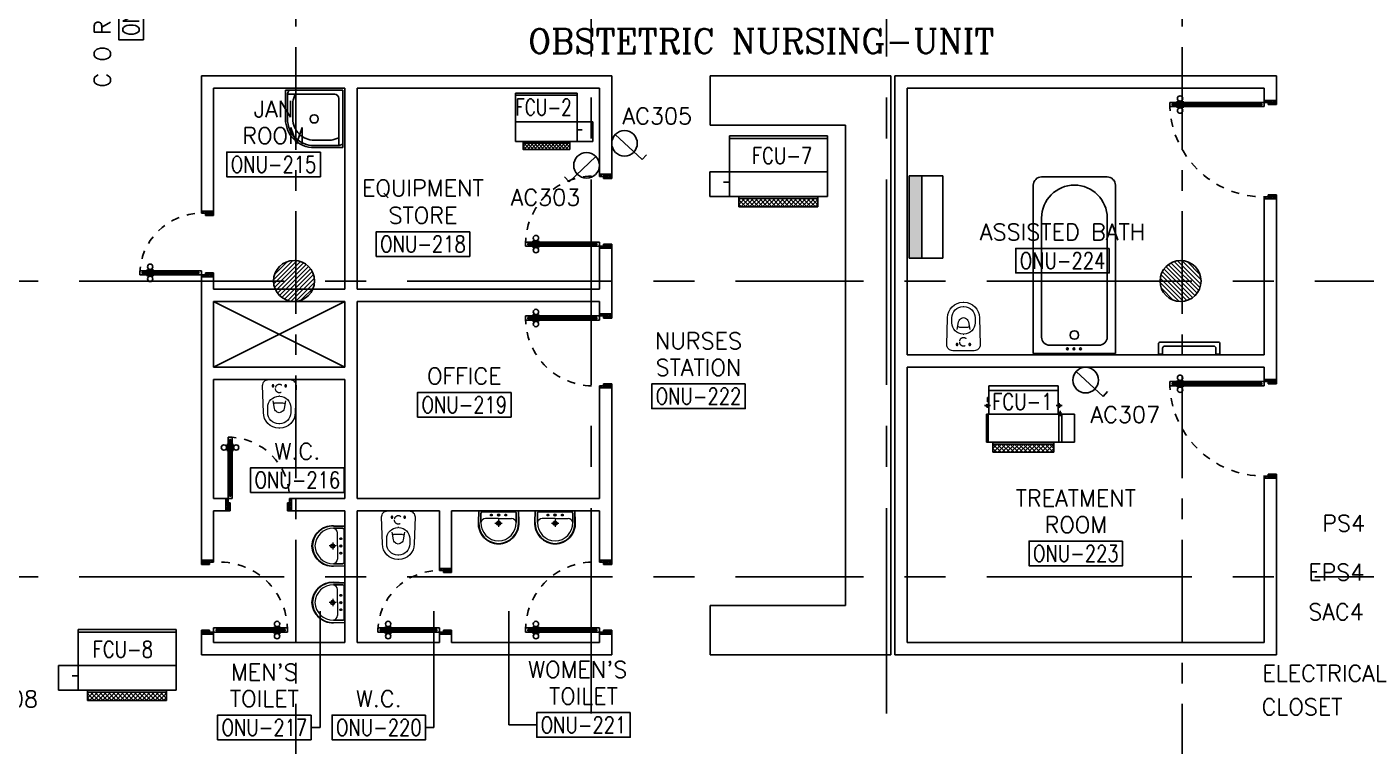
# Model space of a CAD drawing. Extents: x 88808.2 to 88899.2, y 39921.6 to 40001.1.
# Drawn here: x 88868.29 to 88884.61, y 39937.22 to 39945.98 of the extents above; entities that cross this region are included whole.
import ezdxf
from ezdxf.enums import TextEntityAlignment as Align

# ---------------------------------------------------------------- set-up
doc = ezdxf.new("R2010")
doc.units = 0
doc.header["$MEASUREMENT"] = 0
for name, pattern in [('CENTER', [2, 1.25, -0.25, 0.25, -0.25]), ('CENTERX2', [4, 2.5, -0.5, 0.5, -0.5]), ('DASHED', [0.75, 0.5, -0.25]), ('HIDDEN', [0.375, 0.25, -0.125]), ('HIDDEN2', [0.1875, 0.125, -0.0625])]:
    doc.linetypes.add(name, pattern=pattern)
doc.layers.get('0').update_dxf_attribs({"color": 11, "linetype": 'CONTINUOUS'})
for name, color, linetype in [('A-FUR-ACCES', 11, 'CONTINUOUS'), ('AXES', 11, 'CENTERX2'), ('AXES1', 11, 'CENTER'), ('COUNTER', 11, 'CONTINUOUS'), ('DIM', 11, 'CONTINUOUS'), ('DOOR', 11, 'CONTINUOUS'), ('E-HLINE', 2, 'HIDDEN'), ('E-SOCKETS', 4, 'CONTINUOUS'), ('E-TEXT', 4, 'CONTINUOUS'), ('FCU', 3, 'CONTINUOUS'), ('FIX', 11, 'CONTINUOUS'), ('HAT', 11, 'CONTINUOUS'), ('M-TEXT', 2, 'CONTINUOUS'), ('RM-BOX', 11, 'CONTINUOUS'), ('RM-IND', 11, 'CONTINUOUS'), ('RM-NAME', 11, 'CONTINUOUS'), ('RM-NO', 11, 'CONTINUOUS'), ('TEXTN', 2, 'CONTINUOUS'), ('WALL', 11, 'CONTINUOUS')]:
    doc.layers.add(name, color=color, linetype=linetype)
doc.styles.add('ROMANC', font='romanc', dxfattribs={"height": 0.1})
doc.styles.add('ROMANS', font='ROMANS.shx', dxfattribs={"width": 0.6})

# ---------------------------------------------------------------- blocks, each defined once
blk = doc.blocks.new('RM1')
at = {"layer": 'RM-BOX'}
blk.add_lwpolyline([(570, -200), (-570, -200), (-570, -500), (570, -500)], close=True, dxfattribs=at)
at = {"layer": 'RM-NAME', "style": 'ROMANS'}
for tag, p in [('ROOMNAME1', (0, 324)), ('ROOMNAME2', (0, 0))]:
    blk.add_attdef(tag, text='', height=200, dxfattribs=at).set_placement(p, align=Align.MIDDLE)
at = {"layer": 'RM-NO', "style": 'ROMANS', "width": 0.8}
blk.add_attdef('ROOMNO', text='', height=200, dxfattribs=at).set_placement((0, -350), align=Align.MIDDLE)
blk = doc.blocks.new('WC1')
at = {"layer": 'FIX', "lineweight": 20}
for p, q in [((-210, 204), (-538, 194)), ((-727, 5), (-727, -5)), ((-674, 5), (-674, -5)), ((-534, 24), (-540, 0)), ((-540, 0), (-534, -24)), ((-475, 141), (-538, 141)), ((-395, 76), (-490, 60)), ((-339, 5), (-339, -5)), ((-538, -141), (-475, -141)), ((-490, -60), (-395, -76)), ((-538, -194), (-210, -204))]:
    blk.add_line(p, q, dxfattribs=at)
at = {"layer": 'FIX', "linetype": 'Continuous', "lineweight": 20}
blk.add_line((-420, -47), (-420, 45), dxfattribs=at)
at = {"layer": 'FIX', "lineweight": 20}
blk.add_lwpolyline([(-213, -204), (-210, -204, 0.414214), (-137, -131), (-137, 0), (-137, 131, 0.414214), (-210, 204)], format="xyb", dxfattribs=at)
at = {"layer": 'FIX', "linetype": 'HIDDEN2', "lineweight": 20, "ltscale": 0.3}
blk.add_circle((-245, 0), 49.8, dxfattribs=at)
at = {"layer": 'FIX', "linetype": 'HIDDEN', "lineweight": 20, "ltscale": 0.05}
for centre in [(-213, 78), (-213, -77)]:
    blk.add_circle(centre, 11.6, dxfattribs=at)
at = {"layer": 'FIX', "lineweight": 20}
for centre, radius, start, end in [((-538, 5), 189, 90, 180), ((-538, 5), 136, 90, 180), ((-473, -7), 68.2, 128.9242, 152.8468), ((-464, -18), 82, 108.496, 128.9242), ((-475, 5), 136, 360, 90), ((-538, -5), 189, 180, 270), ((-538, -5), 136, 180, 270), ((-473, 7), 68.2, 207.1532, 231.0758), ((-464, 18), 82, 231.0758, 251.504), ((-475, -5), 136, 270, 0)]:
    blk.add_arc(centre, radius, start, end, dxfattribs=at)
at = {"layer": 'FIX', "linetype": 'Continuous', "lineweight": 20}
for centre, start, end in [((-443, 46), 357.6662, 91.6121), ((-442, -46), 268.3879, 2.3338)]:
    blk.add_arc(centre, 22.3, start, end, dxfattribs=at)
blk = doc.blocks.new('DOOR100')
at = {"layer": 'DOOR', "color": 0, "linetype": 'ByBlock'}
for p, q in [((-92, 1206), (-92, 1141)), ((-83, 1206), (-92, 1206)), ((-83, 1129), (-83, 1219)), ((-76, 1219), (-83, 1219)), ((-83, 1206), (-83, 1141)), ((-76, 1251), (-76, 1301)), ((-76, 1301), (-26, 1301)), ((-26, 1301), (-76, 1301)), ((-59, 1251), (-76, 1251)), ((-59, 1251), (-59, 1271)), ((-43, 1271), (-59, 1271)), ((-43, 1251), (-43, 1271)), ((-26, 1251), (-43, 1251)), ((-26, 1251), (-26, 1301)), ((-26, 1219), (-19, 1219)), ((-19, 1129), (-19, 1219)), ((-19, 1206), (-19, 1141)), ((-19, 1206), (-10, 1206)), ((-10, 1206), (-10, 1141)), ((-83, 1141), (-92, 1141)), ((-76, 1129), (-83, 1129)), ((-26, 1129), (-19, 1129)), ((-19, 1141), (-10, 1141)), ((-76, 200), (-59, 200)), ((-76, 150), (-76, 200)), ((-59, 200), (-59, 180)), ((-59, 180), (-43, 180)), ((-43, 200), (-26, 200)), ((-43, 180), (-43, 200)), ((-26, 200), (-26, 150)), ((-1201, 0), (-1201, 150)), ((-1201, 150), (-1176, 150)), ((-1201, 150), (-1201, 0)), ((-1151, 0), (-1201, 0)), ((-1176, 150), (-1176, 100)), ((-1176, 100), (-1151, 100)), ((-1151, 100), (-1151, 0)), ((-76, 150), (-26, 150)), ((-51, 100), (-51, 0)), ((-26, 100), (-51, 100)), ((-51, 0), (-1, 0)), ((-1, 150), (-26, 150)), ((-26, 150), (-26, 100)), ((-1, 150), (-1, 0))]:
    blk.add_line(p, q, dxfattribs=at)
at = {"layer": 'DOOR', "linetype": 'ByBlock'}
for p, q in [((-76, 1251), (-76, 200)), ((-59, 200), (-59, 1251)), ((-43, 200), (-43, 1251)), ((-26, 200), (-26, 1251))]:
    blk.add_line(p, q, dxfattribs=at)
at = {"layer": 'DOOR', "color": 9, "linetype": 'ByBlock'}
for p, q in [((-1151, 0), (-1201, 114)), ((-1151, 0), (-1201, 40)), ((-1151, 0), (-1164, 100)), ((-51, 0), (-1, 114)), ((-51, 0), (-38, 100)), ((-51, 0), (-1, 40))]:
    blk.add_line(p, q, dxfattribs=at)
at = {"layer": 'DOOR', "color": 0, "linetype": 'ByBlock'}
for centre in [(-125, 1174), (22, 1174)]:
    blk.add_circle(centre, 32.4, dxfattribs=at)
at = {"layer": 'DOOR', "linetype": 'HIDDEN', "ltscale": 0.5}
blk.add_arc((-27, 152), 1149, 89.961, 180.0931, dxfattribs=at)
at = {"layer": 'DOOR', "color": 9, "linetype": 'ByBlock'}
for centre, radius, start, end in [((-1151, 0), 154, 103.7142, 108.8947), ((-1151, 0), 134, 100.72, 111.8402), ((-1151, 0), 94.4, 90, 121.9818), ((-1151, 0), 74.4, 90, 132.2236), ((-1151, 0), 54.4, 90, 156.7926), ((-1151, 0), 34.4, 90, 180), ((-1151, 0), 14.4, 90, 180), ((-51, 0), 94.4, 58.0182, 90), ((-51, 0), 74.4, 47.7764, 90), ((-51, 0), 54.4, 23.2074, 90), ((-51, 0), 34.4, 0, 90), ((-51, 0), 14.4, 0, 90), ((-51, 0), 134, 68.1598, 79.28), ((-51, 0), 114, 64.0838, 77.3774), ((-51, 0), 154, 71.1053, 76.2858)]:
    blk.add_arc(centre, radius, start, end, dxfattribs=at)
blk = doc.blocks.new('LAV1')
at = {"layer": 'FIX', "linetype": 'ByBlock', "ltscale": 0.3}
for p, q in [((-280, 210), (-275, 50)), ((-245, 210), (-245, 85)), ((245, 210), (245, 85)), ((280, 210), (275, 50)), ((0, 60), (-220, 60)), ((0, 60), (220, 60))]:
    blk.add_line(p, q, dxfattribs=at)
at = {"layer": 'FIX', "linetype": 'Continuous', "lineweight": 20}
for p, q in [((-275, 210), (-275, 50)), ((275, 210), (275, 50)), ((0, 50), (-275, 50)), ((0, 50), (-252, 50)), ((0, 155), (-181, 155)), ((0, 155), (181, 155)), ((0, 50), (275, 50)), ((0, 50), (252, 50))]:
    blk.add_line(p, q, dxfattribs=at)
at = {"layer": 'FIX', "linetype": 'DASHED', "lineweight": 20, "ltscale": 0.05}
for p, q in [((50, 220), (-50, 220)), ((0, 170), (0, 270)), ((0, 170), (0, 270))]:
    blk.add_line(p, q, dxfattribs=at)
at = {"layer": 'FIX', "lineweight": 20}
for p, q in [((16, 107), (-15, 107)), ((0, 92), (0, 123))]:
    blk.add_line(p, q, dxfattribs=at)
for centre, radius in [((0, 220), 29.5), ((0, 220), 22.5), ((0, 107), 15.5)]:
    blk.add_circle(centre, radius, dxfattribs=at)
at = {"layer": 'FIX', "linetype": 'HIDDEN', "lineweight": 20, "ltscale": 0.05}
for centre in [(-100, 107), (100, 107)]:
    blk.add_circle(centre, 12.4, dxfattribs=at)
at = {"layer": 'FIX', "linetype": 'ByBlock', "ltscale": 0.3}
for centre, radius, start, end in [((7, 220), 287, 91.3776, 182.0064), ((-7, 220), 287, 357.9936, 88.6224), ((-220, 85), 24.9, 179.7021, 269.9486), ((220, 85), 24.9, 270.0514, 0.2979)]:
    blk.add_arc(centre, radius, start, end, dxfattribs=at)
at = {"layer": 'FIX', "linetype": 'Continuous', "lineweight": 20}
for centre, radius, start, end in [((8, 217), 283, 91.6988, 181.351), ((8, 212), 253, 91.7328, 180.4884), ((-8, 217), 283, 358.649, 88.3012), ((-8, 212), 253, 359.5116, 88.2672), ((-179, 222), 66.9, 190.2006, 268.0786), ((179, 222), 66.9, 271.9214, 349.7994)]:
    blk.add_arc(centre, radius, start, end, dxfattribs=at)
blk = doc.blocks.new('DOOR90')
at = {"layer": 'DOOR', "linetype": 'ByBlock'}
for p, q in [((0, 0), (-150, 0)), ((-200, -25), (-1000, -25)), ((-200, -42), (-1000, -42)), ((-200, -58), (-1000, -58)), ((-1000, -75), (-200, -75))]:
    blk.add_line(p, q, dxfattribs=at)
at = {"layer": 'DOOR', "color": 0, "linetype": 'ByBlock'}
for p, q in [((-150, 0), (-150, -25)), ((-150, 0), (0, 0)), ((0, -50), (0, 0)), ((-1050, -25), (-1050, -75)), ((-1050, -75), (-1050, -25)), ((-1000, -25), (-1050, -25)), ((-1000, -75), (-1050, -75)), ((-1020, -42), (-1020, -58)), ((-1000, -42), (-1020, -42)), ((-1000, -58), (-1020, -58)), ((-1000, -25), (-1000, -42)), ((-1000, -58), (-1000, -75)), ((-968, -25), (-968, -18)), ((-878, -18), (-968, -18)), ((-968, -75), (-968, -82)), ((-878, -82), (-968, -82)), ((-955, -18), (-955, -9)), ((-955, -9), (-890, -9)), ((-955, -18), (-890, -18)), ((-955, -82), (-955, -91)), ((-955, -82), (-890, -82)), ((-955, -91), (-890, -91)), ((-890, -18), (-890, -9)), ((-890, -82), (-890, -91)), ((-878, -25), (-878, -18)), ((-878, -75), (-878, -82)), ((-200, -42), (-200, -25)), ((-200, -25), (-150, -25)), ((-180, -42), (-200, -42)), ((-200, -75), (-200, -58)), ((-200, -58), (-180, -58)), ((-150, -75), (-200, -75)), ((-180, -58), (-180, -42)), ((-150, -75), (-150, -25)), ((-150, -25), (-100, -25)), ((-100, -25), (-100, -50)), ((-100, -50), (0, -50)), ((-150, -900), (-150, -875)), ((-150, -875), (-100, -875)), ((0, -900), (-150, -900)), ((-150, -900), (0, -900)), ((-100, -850), (0, -850)), ((-100, -875), (-100, -850)), ((0, -850), (0, -900))]:
    blk.add_line(p, q, dxfattribs=at)
at = {"layer": 'DOOR', "color": 9, "linetype": 'ByBlock'}
for p, q in [((0, -50), (-114, 0)), ((0, -50), (-40, 0)), ((0, -50), (-100, -37)), ((0, -850), (-114, -900)), ((0, -850), (-100, -863)), ((0, -850), (-40, -900))]:
    blk.add_line(p, q, dxfattribs=at)
at = {"layer": 'DOOR', "color": 0, "linetype": 'ByBlock'}
for centre in [(-923, 24), (-923, -124)]:
    blk.add_circle(centre, 32.4, dxfattribs=at)
at = {"layer": 'DOOR', "color": 9, "linetype": 'ByBlock'}
for centre, radius, start, end in [((0, -50), 74.4, 137.7764, 180), ((0, -50), 54.4, 113.2074, 180), ((0, -50), 154, 161.1053, 166.2858), ((0, -50), 134, 158.1598, 169.28), ((0, -50), 114, 154.0838, 167.3774), ((0, -50), 94.4, 148.0182, 180), ((0, -50), 34.4, 90, 180), ((0, -50), 14.4, 90, 180), ((0, -850), 154, 193.7142, 198.8947), ((0, -850), 134, 190.72, 201.8402), ((0, -850), 94.4, 180, 211.9818), ((0, -850), 74.4, 180, 222.2236), ((0, -850), 54.4, 180, 246.7926), ((0, -850), 34.4, 180, 270), ((0, -850), 14.4, 180, 270)]:
    blk.add_arc(centre, radius, start, end, dxfattribs=at)
at = {"layer": 'DOOR', "linetype": 'HIDDEN', "ltscale": 0.5}
blk.add_arc((-222, -50), 828, 178.2701, 275.003, dxfattribs=at)
blk = doc.blocks.new('DOOR80')
at = {"layer": 'DOOR', "color": 0, "linetype": 'ByBlock'}
for p, q in [((-82, 728), (-82, 818)), ((-75, 818), (-82, 818)), ((-75, 850), (-75, 900)), ((-75, 900), (-25, 900)), ((-25, 900), (-75, 900)), ((-58, 850), (-75, 850)), ((-58, 850), (-58, 870)), ((-42, 870), (-58, 870)), ((-42, 850), (-42, 870)), ((-25, 850), (-42, 850)), ((-25, 850), (-25, 900)), ((-25, 818), (-18, 818)), ((-18, 728), (-18, 818)), ((-91, 805), (-91, 740)), ((-82, 805), (-91, 805)), ((-82, 740), (-91, 740)), ((-82, 805), (-82, 740)), ((-75, 728), (-82, 728)), ((-25, 728), (-18, 728)), ((-18, 805), (-18, 740)), ((-18, 805), (-9, 805)), ((-18, 740), (-9, 740)), ((-9, 805), (-9, 740)), ((-75, 200), (-58, 200)), ((-75, 150), (-75, 200)), ((-58, 200), (-58, 180)), ((-58, 180), (-42, 180)), ((-42, 200), (-25, 200)), ((-42, 180), (-42, 200)), ((-25, 200), (-25, 150)), ((-800, 150), (-800, 0)), ((-800, 150), (-775, 150)), ((-800, 0), (-800, 150)), ((-750, 0), (-800, 0)), ((-775, 150), (-775, 100)), ((-775, 100), (-750, 100)), ((-750, 100), (-750, 0)), ((-75, 150), (-25, 150)), ((-50, 100), (-50, 0)), ((-25, 100), (-50, 100)), ((-50, 0), (0, 0)), ((0, 150), (-25, 150)), ((-25, 150), (-25, 100)), ((0, 0), (0, 150)), ((0, 150), (0, 0))]:
    blk.add_line(p, q, dxfattribs=at)
at = {"layer": 'DOOR', "linetype": 'ByBlock'}
for p, q in [((-75, 850), (-75, 200)), ((-58, 200), (-58, 850)), ((-42, 200), (-42, 850)), ((-25, 200), (-25, 850))]:
    blk.add_line(p, q, dxfattribs=at)
at = {"layer": 'DOOR', "color": 9, "linetype": 'ByBlock'}
for p, q in [((-750, 0), (-800, 114)), ((-750, 0), (-800, 40)), ((-750, 0), (-763, 100)), ((-50, 0), (0, 114)), ((-50, 0), (-37, 100)), ((-50, 0), (0, 40))]:
    blk.add_line(p, q, dxfattribs=at)
at = {"layer": 'DOOR', "color": 0, "linetype": 'ByBlock'}
for centre in [(-124, 773), (24, 773)]:
    blk.add_circle(centre, 32.4, dxfattribs=at)
at = {"layer": 'DOOR', "linetype": 'HIDDEN', "ltscale": 0.5}
blk.add_arc((-25, 150), 750, 90, 180, dxfattribs=at)
at = {"layer": 'DOOR', "color": 9, "linetype": 'ByBlock'}
for centre, radius, start, end in [((-750, 0), 154, 103.7142, 108.8947), ((-750, 0), 134, 100.72, 111.8402), ((-750, 0), 94.4, 90, 121.9818), ((-750, 0), 74.4, 90, 132.2236), ((-750, 0), 54.4, 90, 156.7926), ((-750, 0), 34.4, 90, 180), ((-750, 0), 14.4, 90, 180), ((-50, 0), 94.4, 58.0182, 90), ((-50, 0), 74.4, 47.7764, 90), ((-50, 0), 54.4, 23.2074, 90), ((-50, 0), 34.4, 0, 90), ((-50, 0), 14.4, 0, 90), ((-50, 0), 134, 68.1598, 79.28), ((-50, 0), 114, 64.0838, 77.3774), ((-50, 0), 154, 71.1053, 76.2858)]:
    blk.add_arc(centre, radius, start, end, dxfattribs=at)
blk = doc.blocks.new('JAN-001')
for p, q in [((730, -30), (30, -30)), ((30, -30), (30, -730)), ((80, -130), (80, -705)), ((705, -80), (130, -80)), ((610, -80), (635, -152)), ((688, -30), (704, -76)), ((705, -380), (705, -84)), ((730, -380), (730, -30)), ((640, -380), (640, -184)), ((80, -610), (152, -635)), ((184, -640), (380, -640)), ((30, -688), (76, -704)), ((30, -730), (380, -730)), ((84, -705), (380, -705))]:
    blk.add_line(p, q)
blk.add_circle((380, -380), 50)
for centre, radius, start, end in [((130, -130), 50, 90, 180), ((540, -184), 100, 0, 19.0039), ((680, -84), 25, 0, 19.0039), ((380, -380), 350, 270, 0), ((380, -380), 325, 270, 0), ((380, -380), 260, 270, 0), ((184, -540), 100, 250.9961, 270), ((84, -680), 25, 250.9961, 270)]:
    blk.add_arc(centre, radius, start, end)
blk = doc.blocks.new('BTUB1')
at = {"layer": 'FIX'}
for points in [[(-500, -25), (-500, -2075, 0.414214), (-400, -2175), (400, -2175, 0.414214), (500, -2075), (500, -25)], [(-400, -1675, 1), (400, -1675), (400, -225, 0.414214), (300, -125), (-300, -125, 0.414214), (-400, -225)]]:
    blk.add_lwpolyline(points, format="xyb", close=True, dxfattribs=at)
for centre, radius in [((-75, -81), 11), ((5, -81), 11), ((85, -81), 11), ((0, -250), 52.2)]:
    blk.add_circle(centre, radius, dxfattribs=at)
blk = doc.blocks.new('*X190')
at = {"color": 0}
for p, q in [((23912, -1650), (23966, -1596)), ((23912, -1597), (23913, -1596)), ((23919, -1696), (24019, -1596)), ((24023, -1696), (23923, -1596)), ((23972, -1696), (24072, -1596)), ((24076, -1696), (23976, -1596)), ((24025, -1696), (24125, -1596)), ((24129, -1696), (24029, -1596)), ((24078, -1696), (24178, -1596)), ((24182, -1696), (24082, -1596)), ((24131, -1696), (24231, -1596)), ((24235, -1696), (24135, -1596)), ((24184, -1696), (24284, -1596)), ((24288, -1696), (24188, -1596)), ((24237, -1696), (24337, -1596)), ((24341, -1696), (24241, -1596)), ((24290, -1696), (24390, -1596)), ((24394, -1696), (24294, -1596)), ((24343, -1696), (24443, -1596)), ((24447, -1696), (24347, -1596)), ((24396, -1696), (24496, -1596)), ((24500, -1696), (24400, -1596)), ((24449, -1696), (24549, -1596)), ((24553, -1696), (24453, -1596)), ((24502, -1696), (24602, -1596)), ((24606, -1696), (24506, -1596)), ((24555, -1696), (24624, -1628)), ((24624, -1660), (24559, -1596)), ((24624, -1607), (24612, -1596)), ((23970, -1696), (23912, -1638)), ((23917, -1696), (23912, -1691)), ((24608, -1696), (24624, -1681))]:
    blk.add_line(p, q, dxfattribs=at)
blk = doc.blocks.new('*X130')
at = {"color": 0}
for p, q in [((-750, 2538), (-672, 2616)), ((-750, 2591), (-725, 2616)), ((-719, 2516), (-619, 2616)), ((-607, 2516), (-707, 2616)), ((-666, 2516), (-566, 2616)), ((-554, 2516), (-654, 2616)), ((-613, 2516), (-513, 2616)), ((-501, 2516), (-601, 2616)), ((-560, 2516), (-460, 2616)), ((-448, 2516), (-548, 2616)), ((-507, 2516), (-407, 2616)), ((-394, 2516), (-494, 2616)), ((-454, 2516), (-354, 2616)), ((-341, 2516), (-441, 2616)), ((-401, 2516), (-301, 2616)), ((-288, 2516), (-388, 2616)), ((-348, 2516), (-248, 2616)), ((-235, 2516), (-335, 2616)), ((-295, 2516), (-195, 2616)), ((-182, 2516), (-282, 2616)), ((-242, 2516), (-142, 2616)), ((-129, 2516), (-229, 2616)), ((-189, 2516), (-89, 2616)), ((-76, 2516), (-176, 2616)), ((-136, 2516), (-36, 2616)), ((-23, 2516), (-123, 2616)), ((-83, 2516), (17, 2616)), ((30, 2516), (-70, 2616)), ((-30, 2516), (70, 2616)), ((83, 2516), (-17, 2616)), ((23, 2516), (123, 2616)), ((136, 2516), (36, 2616)), ((76, 2516), (176, 2616)), ((189, 2516), (89, 2616)), ((215, 2543), (142, 2616)), ((215, 2596), (195, 2616)), ((-660, 2516), (-750, 2606)), ((-713, 2516), (-750, 2553)), ((129, 2516), (215, 2601)), ((182, 2516), (215, 2548))]:
    blk.add_line(p, q, dxfattribs=at)
blk = doc.blocks.new('WAP16')
at = {"color": 6}
for p, q in [((-597, 0), (-597, -737)), ((-597, 0), (597, 0)), ((597, 0), (597, -737)), ((-597, -437), (597, -437)), ((-597, -737), (597, -737))]:
    blk.add_line(p, q, dxfattribs=at)
at = {"color": 2}
for p, q in [((-597, -32), (597, -32)), ((597, -437), (835, -437)), ((835, -437), (835, -737)), ((-482, -737), (-482, -862)), ((-482, -762), (482, -762)), ((482, -737), (482, -862)), ((597, -737), (835, -737)), ((-482, -862), (482, -862))]:
    blk.add_line(p, q, dxfattribs=at)
at = {"color": 7}
blk.add_line((597, -562), (670, -562), dxfattribs=at)
at = {"color": 2}
blk.add_blockref('*X130', (268, -3378), dxfattribs=at)
blk = doc.blocks.new('*X133')
at = {"color": 0}
for p, q in [((16890, -2467), (16943, -2414)), ((16890, -2520), (16990, -2420)), ((16990, -2512), (16892, -2414)), ((16990, -2459), (16945, -2414)), ((16990, -2565), (16890, -2465)), ((16890, -2573), (16990, -2473)), ((16990, -2619), (16890, -2519)), ((16890, -2626), (16990, -2526)), ((16990, -2672), (16890, -2572)), ((16890, -2679), (16990, -2579)), ((16990, -2725), (16890, -2625)), ((16890, -2732), (16990, -2632)), ((16990, -2778), (16890, -2678)), ((16890, -2785), (16990, -2685)), ((16990, -2831), (16890, -2731)), ((16890, -2838), (16990, -2738)), ((16990, -2884), (16890, -2784)), ((16890, -2891), (16990, -2791)), ((16990, -2937), (16890, -2837)), ((16890, -2944), (16990, -2844)), ((16990, -2990), (16890, -2890)), ((16890, -2997), (16990, -2897)), ((16990, -3043), (16890, -2943)), ((16890, -3050), (16990, -2950)), ((16990, -3096), (16890, -2996)), ((16890, -3103), (16990, -3003)), ((16990, -3149), (16890, -3049)), ((16892, -3155), (16990, -3056)), ((16944, -3155), (16890, -3102)), ((16945, -3155), (16990, -3109))]:
    blk.add_line(p, q, dxfattribs=at)
blk = doc.blocks.new('WHE06')
at = {"color": 2}
for p, q in [((689, 621), (346, 621)), ((346, 621), (346, 469)), ((689, 469), (689, 621)), ((60, -422), (60, 422)), ((212, 437), (269, 437)), ((232, 452), (232, 422)), ((232, 452), (252, 452)), ((242, 472), (242, 399)), ((252, 452), (252, 422)), ((305, 448), (373, 448)), ((321, 458), (321, 438)), ((321, 458), (346, 458)), ((321, 438), (346, 438)), ((346, 430), (689, 430)), ((811, 371), (689, 371)), ((711, -371), (711, 371)), ((811, -371), (811, 371)), ((142, -437), (142, -422)), ((142, -437), (197, -437)), ((197, -437), (197, -422)), ((221, -437), (269, -437)), ((232, -452), (232, -422)), ((232, -452), (252, -452)), ((242, -472), (242, -399)), ((252, -452), (252, -422)), ((346, -430), (689, -430)), ((811, -371), (689, -371))]:
    blk.add_line(p, q, dxfattribs=at)
at = {"color": 6}
for p, q in [((0, -422), (0, 422)), ((0, 422), (346, 422)), ((346, 469), (346, -451)), ((689, 469), (346, 469)), ((689, -451), (689, 469)), ((0, -422), (346, -422)), ((346, -451), (689, -451))]:
    blk.add_line(p, q, dxfattribs=at)
at = {"color": 2}
blk.add_blockref('*X133', (-16179, 2784), dxfattribs=at)

msp = doc.modelspace()

# ---------------------------------------------------------------- hatches: boundary and pattern name
at = {"layer": 'A-FUR-ACCES'}
msp.add_hatch(color=11, dxfattribs=at).paths.add_polyline_path([(88879.0494, 39944.1592), (88879.1994, 39944.1592), (88879.1994, 39943.1592), (88879.0494, 39943.1592)])
at = {"layer": 'HAT'}
h = msp.add_hatch(dxfattribs=at)
h.set_pattern_fill('ANSI31', color=256, scale=0.3, style=0)
h.set_pattern_definition([(45, (88810.309963, 39899.246226), (-0.026516504, 0.026516504), [])])
h.paths.add_polyline_path([(88871.3003, 39942.8807), (88871.5503, 39942.8807), (88871.5503, 39943.1307, 0.4142136)])
h.paths.add_polyline_path([(88871.5503, 39943.1307), (88871.5503, 39942.8807), (88871.8003, 39942.8807, 0.4142136)])
h.paths.add_polyline_path([(88871.8003, 39942.8807), (88871.5503, 39942.8807), (88871.5503, 39942.6307, 0.4142136)])
h.paths.add_polyline_path([(88871.5503, 39942.8807), (88871.3003, 39942.8807, 0.4142136), (88871.5503, 39942.6307)])
h = msp.add_hatch(dxfattribs=at)
h.set_pattern_fill('ANSI31', color=256, scale=0.3, style=0)
h.set_pattern_definition([(135, (88943.59166, 39899.24512), (0.026516504, 0.026516504), [])])
h.paths.add_polyline_path([(88882.6014, 39942.8796), (88882.3514, 39942.8796), (88882.3514, 39943.1296, -0.4142136)])
h.paths.add_polyline_path([(88882.3514, 39943.1296), (88882.3514, 39942.8796), (88882.1014, 39942.8796, -0.4142136)])
h.paths.add_polyline_path([(88882.1014, 39942.8796), (88882.3514, 39942.8796), (88882.3514, 39942.6296, -0.4142136)])
h.paths.add_polyline_path([(88882.3514, 39942.8796), (88882.6014, 39942.8796, -0.4142136), (88882.3514, 39942.6296)])

# ---------------------------------------------------------------- linework, layer by layer
at = {"layer": 'A-FUR-ACCES', "color": 11}
msp.add_line((88879.1994, 39944.1592), (88879.1994, 39943.1592), dxfattribs=at)
msp.add_lwpolyline([(88879.0463, 39944.1592), (88879.4547, 39944.1592), (88879.4547, 39943.1592), (88879.0463, 39943.1592)], close=True, dxfattribs=at)
at = {"layer": 'A-FUR-ACCES'}
msp.add_lwpolyline([(88882.7573, 39942.0874), (88882.1573, 39942.0874, 0.4142136), (88882.1323, 39942.0624), (88882.1323, 39941.9874), (88882.0823, 39941.9874), (88882.0823, 39942.1124, -0.4142136), (88882.1073, 39942.1374), (88882.8073, 39942.1374, -0.4142136), (88882.8323, 39942.1124), (88882.8323, 39941.9874), (88882.7823, 39941.9874), (88882.7823, 39942.0624, 0.4142136)], format="xyb", close=True, dxfattribs=at)
at = {"layer": 'AXES'}
for p, q in [((88875.1703, 39921.6153), (88875.1703, 40000.4279)), ((88878.7703, 39921.6153), (88878.7703, 40000.4279)), ((88808.9303, 39942.8796), (88876.9703, 39942.8796)), ((88898.4894, 39942.8796), (88876.9703, 39942.8796)), ((88808.9303, 39939.2796), (88876.9703, 39939.2796)), ((88898.4894, 39939.2796), (88876.9703, 39939.2796))]:
    msp.add_line(p, q, dxfattribs=at)
at = {"layer": 'AXES1'}
for p, q in [((88871.5703, 39928.4796), (88871.5703, 39987.2996)), ((88882.3703, 39928.4796), (88882.3703, 39987.2996))]:
    msp.add_line(p, q, dxfattribs=at)
at = {"layer": 'COUNTER', "linetype": 'ByBlock'}
for p, q in [((88876.6203, 39944.7796), (88876.6203, 39945.3796)), ((88878.8203, 39945.3796), (88876.6203, 39945.3796)), ((88878.8203, 39945.3796), (88878.8203, 39938.3296)), ((88878.8703, 39938.3296), (88878.8703, 39945.3796)), ((88878.8703, 39938.3296), (88878.8703, 39945.3796)), ((88878.2703, 39944.7796), (88876.6203, 39944.7796)), ((88878.2703, 39944.7796), (88878.2703, 39938.9296)), ((88878.2703, 39938.9296), (88876.6203, 39938.9296)), ((88876.6203, 39938.9296), (88876.6203, 39938.3296)), ((88878.8203, 39938.3296), (88876.6203, 39938.3296))]:
    msp.add_line(p, q, dxfattribs=at)
at = {"layer": 'DIM', "color": 0, "linetype": 'Continuous'}
for p, q in [((88870.5703, 39942.6296), (88872.1703, 39941.8296)), ((88872.1703, 39942.6296), (88870.5703, 39941.8296))]:
    msp.add_line(p, q, dxfattribs=at)
at = {"layer": 'E-SOCKETS'}
for p, q in [((88875.4621, 39944.6633), (88875.79, 39944.3581)), ((88875.2284, 39944.395), (88874.9005, 39944.0899)), ((88875.79, 39944.3581), (88875.8445, 39944.4166)), ((88874.9005, 39944.0899), (88874.846, 39944.1484)), ((88881.0809, 39941.7798), (88881.4088, 39941.4746)), ((88881.4088, 39941.4746), (88881.4632, 39941.5331))]:
    msp.add_line(p, q, dxfattribs=at)
for centre in [(88875.5765, 39944.5568), (88875.114, 39944.2886), (88881.1953, 39941.6733)]:
    msp.add_circle(centre, 0.1562, dxfattribs=at)
at = {"layer": 'FCU', "color": 6}
for p, q in [((88874.2487, 39945.1694), (88874.2487, 39944.5798)), ((88874.2487, 39945.1694), (88875.0007, 39945.1694)), ((88875.0007, 39945.1694), (88875.0007, 39944.5798)), ((88874.2487, 39944.8198), (88875.0007, 39944.8198)), ((88874.2487, 39944.5798), (88875.0007, 39944.5798))]:
    msp.add_line(p, q, dxfattribs=at)
at = {"layer": 'FCU', "color": 3}
for p, q in [((88874.2487, 39945.1438), (88875.0007, 39945.1438)), ((88875.0007, 39944.8198), (88875.1911, 39944.8198)), ((88875.1911, 39944.8198), (88875.1911, 39944.5798)), ((88875.0007, 39944.7197), (88875.0594, 39944.7197)), ((88874.3399, 39944.5798), (88874.3399, 39944.4798)), ((88874.3399, 39944.5598), (88874.9095, 39944.5598)), ((88874.9095, 39944.5798), (88874.9095, 39944.4798)), ((88875.0007, 39944.5798), (88875.1911, 39944.5798)), ((88874.3399, 39944.4798), (88874.9095, 39944.4798))]:
    msp.add_line(p, q, dxfattribs=at)
at = {"layer": 'RM-IND'}
for p, q in [((88871.8665, 39937.4432), (88871.8665, 39938.8603)), ((88873.2515, 39937.4432), (88873.2515, 39938.8603)), ((88874.1663, 39937.4747), (88874.1663, 39938.8603)), ((88874.5066, 39937.4747), (88874.1663, 39937.4747)), ((88871.7583, 39937.4432), (88871.8665, 39937.4432)), ((88873.1528, 39937.4432), (88873.2515, 39937.4432))]:
    msp.add_line(p, q, dxfattribs=at)
at = {"layer": 'WALL'}
for p, q in [((88870.4203, 39945.3796), (88870.4203, 39943.7296)), ((88870.4203, 39945.3796), (88875.4203, 39945.3796)), ((88878.8703, 39945.3796), (88883.5203, 39945.3796)), ((88870.5703, 39945.2296), (88870.5703, 39943.7296)), ((88870.5703, 39945.2296), (88872.1703, 39945.2296)), ((88872.1703, 39945.2296), (88872.1703, 39942.7796)), ((88872.3203, 39945.2296), (88875.2703, 39945.2296)), ((88872.3203, 39945.2296), (88872.3203, 39942.7796)), ((88883.3703, 39945.2296), (88879.0203, 39945.2296)), ((88870.4203, 39943.7296), (88870.5703, 39943.7296)), ((88870.4203, 39942.9296), (88870.5703, 39942.9296)), ((88870.4203, 39942.9296), (88870.4203, 39939.4796)), ((88870.5703, 39942.9296), (88870.5703, 39942.7796)), ((88870.5703, 39942.7796), (88872.1703, 39942.7796)), ((88872.3203, 39942.7796), (88875.2703, 39942.7796)), ((88870.5703, 39942.6296), (88870.5703, 39941.8296)), ((88870.5703, 39942.6296), (88872.1703, 39942.6296)), ((88872.1703, 39942.6296), (88872.1703, 39941.8296)), ((88872.3203, 39942.6296), (88872.3203, 39940.2296)), ((88872.3203, 39942.6296), (88875.2703, 39942.6296)), ((88875.2703, 39942.4796), (88875.4203, 39942.4796)), ((88870.5703, 39941.8296), (88872.1703, 39941.8296)), ((88870.5703, 39941.6796), (88870.5703, 39940.2296)), ((88870.5703, 39941.6796), (88872.1703, 39941.6796)), ((88872.1703, 39941.6796), (88872.1703, 39940.2296)), ((88875.2703, 39941.5796), (88875.4203, 39941.5796)), ((88870.5703, 39940.0796), (88870.5703, 39939.4796)), ((88872.1703, 39940.0796), (88872.1703, 39938.4796)), ((88872.3203, 39940.0796), (88872.3203, 39938.4796)), ((88873.3203, 39940.0796), (88873.3203, 39939.3796)), ((88873.4703, 39940.0796), (88873.4703, 39939.3796)), ((88870.4203, 39938.5796), (88870.4203, 39938.3296)), ((88870.5703, 39938.5796), (88870.5703, 39938.4796)), ((88873.3203, 39938.5796), (88873.3203, 39938.4796)), ((88873.4703, 39938.5796), (88873.4703, 39938.4796))]:
    msp.add_line(p, q, dxfattribs=at)
at = {"layer": 'WALL', "linetype": 'ByBlock'}
for p, q in [((88875.4203, 39945.3796), (88875.4203, 39944.1796)), ((88878.8703, 39945.3796), (88878.8703, 39938.3296)), ((88878.8703, 39945.3796), (88878.8703, 39938.3296)), ((88883.5203, 39945.3796), (88883.5203, 39945.0796)), ((88875.2703, 39945.2296), (88875.2703, 39944.1796)), ((88879.0203, 39945.2296), (88879.0203, 39941.9796)), ((88883.3703, 39945.2296), (88883.3703, 39945.0796)), ((88883.5203, 39945.0796), (88883.3703, 39945.0796)), ((88875.4203, 39944.1796), (88875.2703, 39944.1796)), ((88883.5203, 39943.8796), (88883.3703, 39943.8796)), ((88883.3703, 39943.8796), (88883.3703, 39941.9796)), ((88883.5203, 39943.8796), (88883.5203, 39941.6796)), ((88875.4203, 39943.2796), (88875.2703, 39943.2796)), ((88875.2703, 39943.2796), (88875.2703, 39942.7796)), ((88875.4203, 39943.2796), (88875.4203, 39942.4796)), ((88875.2703, 39942.6296), (88875.2703, 39942.4796)), ((88879.0203, 39941.9796), (88883.3703, 39941.9796)), ((88879.0203, 39941.8296), (88879.0203, 39938.4796)), ((88879.0203, 39941.8296), (88883.3703, 39941.8296)), ((88883.3703, 39941.8296), (88883.3703, 39941.6796)), ((88875.2703, 39941.5796), (88875.2703, 39940.2296)), ((88875.4203, 39941.5796), (88875.4203, 39939.4796)), ((88883.5203, 39941.6796), (88883.3703, 39941.6796)), ((88883.3703, 39940.4796), (88883.3703, 39938.4796)), ((88883.5203, 39940.4796), (88883.3703, 39940.4796)), ((88883.5203, 39940.4796), (88883.5203, 39938.3296)), ((88870.5703, 39940.2296), (88870.7203, 39940.2296)), ((88870.7203, 39940.0796), (88870.7203, 39940.2296)), ((88871.5203, 39940.0796), (88871.5203, 39940.2296)), ((88871.5203, 39940.2296), (88872.1703, 39940.2296)), ((88872.3203, 39940.2296), (88875.2703, 39940.2296)), ((88870.5703, 39940.0796), (88870.7203, 39940.0796)), ((88871.5203, 39940.0796), (88872.1703, 39940.0796)), ((88872.3203, 39940.0796), (88873.3203, 39940.0796)), ((88873.4703, 39940.0796), (88875.2703, 39940.0796)), ((88875.2703, 39940.0796), (88875.2703, 39939.4796)), ((88870.5703, 39939.4796), (88870.4203, 39939.4796)), ((88875.2703, 39939.4796), (88875.4203, 39939.4796)), ((88873.4703, 39939.3796), (88873.3203, 39939.3796)), ((88870.5703, 39938.5796), (88870.4203, 39938.5796)), ((88870.5703, 39938.4796), (88872.1703, 39938.4796)), ((88872.3203, 39938.4796), (88873.3203, 39938.4796)), ((88873.4703, 39938.5796), (88873.3203, 39938.5796)), ((88873.4703, 39938.4796), (88875.2703, 39938.4796)), ((88875.2703, 39938.5796), (88875.4203, 39938.5796)), ((88875.2703, 39938.5796), (88875.2703, 39938.4796)), ((88875.4203, 39938.5796), (88875.4203, 39938.3296)), ((88879.0203, 39938.4796), (88883.3703, 39938.4796)), ((88870.4203, 39938.3296), (88875.4203, 39938.3296)), ((88878.8703, 39938.3296), (88883.5203, 39938.3296))]:
    msp.add_line(p, q, dxfattribs=at)
at = {"layer": 'WALL'}
for centre in [(88871.5503, 39942.8807), (88882.3514, 39942.8796)]:
    msp.add_circle(centre, 0.25, dxfattribs=at)

# ---------------------------------------------------------------- block references
at = {"layer": 'DOOR', "color": 0, "linetype": 'ByBlock', "xscale": 0.001, "yscale": 0.001, "zscale": 0.001}
for p, rotation in [((88883.5203, 39945.0806), 90), ((88883.5203, 39941.6806), 89.99999999999999)]:
    msp.add_blockref('DOOR100', p, dxfattribs=dict(at, rotation=rotation))
at = {"layer": 'DOOR', "color": 0, "linetype": 'Continuous', "yscale": 0.001, "zscale": 0.001}
for name, p, xscale, rotation in [('DOOR90', (88875.4203, 39943.2796), -0.001, 180), ('DOOR80', (88870.5703, 39942.9296), -0.001, 90), ('DOOR90', (88870.4203, 39938.5796), 0.001, 180), ('DOOR90', (88875.4203, 39938.5796), -0.001, 180), ('DOOR80', (88873.4703, 39938.5796), -0.001, 90)]:
    msp.add_blockref(name, p, dxfattribs=dict(at, xscale=xscale, rotation=rotation))
for name, p, xscale in [('DOOR90', (88875.4203, 39942.4796), 0.001), ('DOOR80', (88870.7203, 39940.0796), -0.001)]:
    msp.add_blockref(name, p, dxfattribs=dict(at, xscale=xscale))
at = {"layer": 'FCU', "color": 11, "xscale": 0.000800013542175293, "yscale": 0.0007999986410140991, "zscale": 0.0008}
msp.add_blockref('*X190', (88855.2106, 39945.8365), dxfattribs=at)
at = {"layer": 'FCU', "linetype": 'ByBlock', "xscale": -0.0009999871253967285, "yscale": 0.001000002026557922, "zscale": 0.001}
for p in [(88877.4517, 39944.6464), (88869.5156, 39938.6344)]:
    msp.add_blockref('WAP16', p, dxfattribs=at)
at = {"layer": 'FCU', "linetype": 'ByBlock', "xscale": 0.001000002026557922, "yscale": 0.001000002026557922, "zscale": 0.001, "rotation": 270}
msp.add_blockref('WHE06', (88880.4368, 39941.6053), dxfattribs=at)
at = {"layer": 'FIX'}
for name, p, xscale, yscale, zscale, rotation in [('JAN-001', (88872.1752, 39945.2346), 0.001, 0.001, 0.001, 270), ('BTUB1', (88881.0578, 39941.9725), 0.001, 0.001, 0.001, 180), ('WC1', (88879.7066, 39941.8947), -0.001, 0.001, 0.001, 90), ('WC1', (88871.3703, 39941.8166), -0.001, 0.001, 0.001, 270), ('WC1', (88872.8203, 39940.2166), -0.001, 0.001, 0.001, 270), ('LAV1', (88874.0419, 39940.1236), 0.0008799999997863779, 0.0008799999997863779, 0.00087999999978, 180), ('LAV1', (88874.7309, 39940.1236), 0.0008799999997863779, 0.0008799999997863779, 0.00087999999978, 180), ('LAV1', (88872.2143, 39939.6535), 0.0008799999997863779, 0.0008799999997863779, 0.00087999999978, 89.99999999999999), ('LAV1', (88872.2143, 39938.9645), 0.0008799999997863779, 0.0008799999997863779, 0.00087999999978, 89.99999999999999)]:
    msp.add_blockref(name, p, dxfattribs=dict(at, xscale=xscale, yscale=yscale, zscale=zscale, rotation=rotation))
at = {"layer": 'RM-NO', "xscale": 0.001, "yscale": 0.001, "zscale": 0.001, "rotation": 90}
msp.add_blockref('RM1', (88869.2143, 39946.3876), dxfattribs=at).add_auto_attribs({'ROOMNO': 'ONU-211', 'ROOMNAME2': 'C O R R I D O R'})
at = {"layer": 'RM-NO', "xscale": 0.001, "yscale": 0.001, "zscale": 0.001}
for p, values in [((88871.3003, 39944.6495), {'ROOMNO': 'ONU-215', 'ROOMNAME2': 'ROOM', 'ROOMNAME1': 'JAN'}), ((88873.1207, 39943.68), {'ROOMNO': 'ONU-218', 'ROOMNAME2': 'STORE', 'ROOMNAME1': 'EQUIPMENT'}), ((88880.9138, 39943.478), {'ROOMNO': 'ONU-224', 'ROOMNAME2': 'ASSISTED BATH'}), ((88876.4782, 39941.8273), {'ROOMNO': 'ONU-222', 'ROOMNAME2': 'STATION', 'ROOMNAME1': 'NURSES'}), ((88873.6246, 39941.7228), {'ROOMNO': 'ONU-219', 'ROOMNAME2': 'OFFICE'}), ((88871.5907, 39940.8066), {'ROOMNO': 'ONU-216', 'ROOMNAME2': 'W.C.'}), ((88881.0759, 39939.9122), {'ROOMNO': 'ONU-223', 'ROOMNAME2': 'ROOM', 'ROOMNAME1': 'TREATMENT'}), ((88871.1884, 39937.7932), {'ROOMNO': 'ONU-217', 'ROOMNAME2': 'TOILET', 'ROOMNAME1': "MEN'S"}), ((88875.0764, 39937.8247), {'ROOMNO': 'ONU-221', 'ROOMNAME2': 'TOILET', 'ROOMNAME1': "WOMEN'S "}), ((88872.5829, 39937.7932), {'ROOMNO': 'ONU-220', 'ROOMNAME2': 'W.C.'})]:
    msp.add_blockref('RM1', p, dxfattribs=at).add_auto_attribs(values)

# ---------------------------------------------------------------- texts
at = {"layer": 'E-HLINE', "color": 4, "style": 'ROMANS'}
for s, p in [('PS4', (88884.0779, 39939.8306)), ('EPS4', (88883.9074, 39939.2341)), ('SAC4', (88883.9074, 39938.7512))]:
    msp.add_text(s, height=0.2, dxfattribs=at).set_placement(p)
at = {"layer": 'E-SOCKETS', "style": 'ROMANS'}
for s, p in [('AC305', (88875.5519, 39944.7901)), ('AC303', (88874.1898, 39943.7994)), ('AC307', (88881.2548, 39941.1539)), ('AC308', (88867.5828, 39937.6894))]:
    msp.add_text(s, height=0.2, dxfattribs=at).set_placement(p)
at = {"layer": 'E-TEXT', "color": 4, "style": 'ROMANS'}
for s, p in [('ELECTRICAL', (88883.3488, 39938.0027)), ('CLOSET', (88883.3395, 39937.5944))]:
    msp.add_text(s, height=0.2, dxfattribs=at).set_placement(p)
at = {"layer": 'M-TEXT', "style": 'ROMANS', "width": 0.8}
for s, p in [('FCU-7', (88877.1295, 39944.3074)), ('FCU-1', (88880.0575, 39941.3115))]:
    msp.add_text(s, height=0.2, dxfattribs=at).set_placement(p)
at = {"layer": 'RM-NO', "color": 2, "style": 'ROMANC'}
msp.add_text('OBSTETRIC NURSING-UNIT', height=0.3, dxfattribs=at).set_placement((88877.2416, 39945.8017), align=Align.MIDDLE)
at = {"layer": 'TEXTN', "style": 'ROMANS'}
for s, width, p in [('FCU-2', 0.75, (88874.2453, 39944.8968)), ('FCU-8', 0.8, (88869.097, 39938.2953))]:
    msp.add_text(s, height=0.2, dxfattribs=dict(at, width=width)).set_placement(p)

doc.saveas('drawing.dxf')
